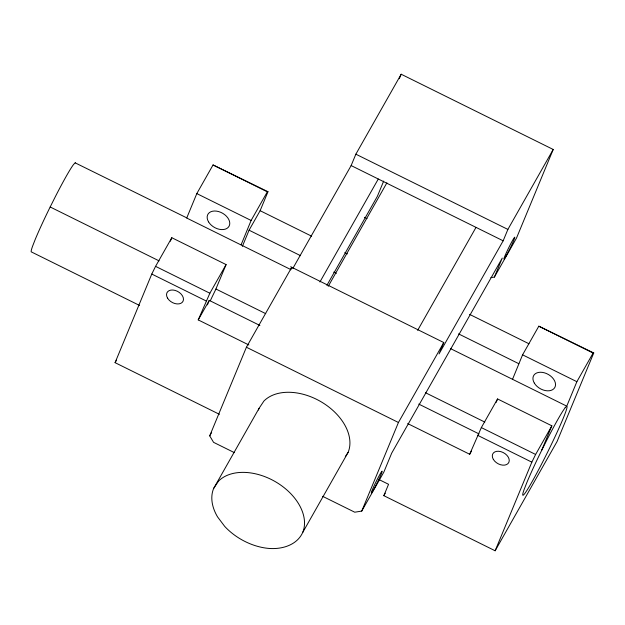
<?xml version="1.0" encoding="UTF-8"?>
<svg xmlns="http://www.w3.org/2000/svg" width="625" height="625" viewBox="0 0 625 625"><rect width="100%" height="100%" fill="white"/><g stroke="black" fill="none" stroke-linecap="round" stroke-linejoin="round"><path stroke-width="0.94" d="M219.422 414.313L115.078 362.664L151.781 274.047L155.57 266.352L171.805 237.719L226.094 264.586L215.484 289.992A49.773 3.055 -63.7 0 0 210.312 300.727M170.359 241.211L171.805 237.719M242.383 246.328L249.07 230.195L260.125 210.695L267.984 191.719L213.047 164.953L196.812 193.594L186.711 218.039L290.742 269.531M248.844 344.961L198.219 319.898L209.859 293.227L226.094 264.586M207.414 304.883L209.273 300.398L259.898 325.461M267.984 191.719L267.344 191.82L251.109 220.461L241.125 244.766M234.367 452.633L213.57 442.336L209.711 435.852L246.414 347.242L291.742 267.289L290.648 269.914M292.766 268.547L351.141 165.57L355.859 154.18L401.18 74.227L553.203 149.469L516.5 238.086L494.391 277.086L490.891 277.641M399.328 78.703L401.18 74.227M383.688 181.07L377.375 196.305L326.906 285.328M322.664 496.336L354.734 512.203L361.734 511.094L398.438 422.484L443.766 342.531L290.641 266.742M443.766 342.531L439.047 353.914L503.164 240.812L507.883 229.422L553.203 149.469M512.602 379.125L522.578 354.828L538.82 326.188L593.75 352.953L557.047 441.57L495.141 550.773L383.836 495.68L388.555 484.297L378.93 479.531M494.391 277.086L502.25 258.109L391.703 453.117L383.844 472.094L361.734 511.094M407.711 423.586L469.688 454.266L481.336 427.586L497.57 398.953L551.859 425.82L541.258 451.227A49.773 3.055 -63.7 0 0 526.828 482.602L524.109 489.57A49.773 3.055 -63.7 0 0 534.539 477.305A49.773 3.055 -63.7 0 0 563.086 418.641C563.211 418.25 570.359 401.516 565.188 407.68M496.125 402.438L497.57 398.953M495.141 550.773L531.844 462.156L535.625 454.461L551.859 425.82M593.75 352.953L593.109 353.055L576.875 381.695L566.75 406.141L450.484 348.594M139.492 305.422L31.461 251.961A49.773 3.055 -63.7 0 1 32.547 246.289L35.266 239.32A49.773 3.055 -63.7 0 1 49.695 207.945L55.492 196.375A49.773 3.055 -63.7 0 1 73.625 164.398L75.328 162.719M541.734 450.266L547.055 439.656A49.773 3.055 -63.7 0 1 565.188 407.68M115.078 362.664L116.516 360.125M198.219 319.898L209.273 300.398M209.711 435.852L211.633 432.461M319.914 281.977L378.289 179.008M213.641 488.453L259.047 408.359L263.898 401.055A49.773 33.547 29.5 0 1 322.164 402.414A49.773 33.547 29.5 0 1 348.094 452.43L302.688 532.523C296.93 545.156 282.133 549.391 269.258 548.461A49.773 33.555 29.5 0 1 224.734 526.43L217.57 516.914A49.773 33.555 29.5 0 1 213.641 488.453L218.5 481.148A49.773 33.555 29.5 0 1 276.758 482.508A49.773 33.555 29.5 0 1 302.688 532.523M328.25 286.281L386.891 182.844M417.641 330.352L476.016 227.375M383.836 495.68L385.273 493.141M469.688 454.266L471.609 450.867M345.312 456.609L348.094 452.43M186.852 217.906L75.188 162.859M355.859 154.18L507.883 229.422M351.141 165.57L503.164 240.812M364.422 217.336L367.023 218.625M213.047 164.953L267.344 191.82M538.82 326.188L593.109 353.055M260.125 210.695L311.625 236.188M344.797 252.602L347.414 253.898M469.617 314.383L528.977 343.766M196.812 193.594L251.109 220.461M522.578 354.828L576.875 381.695M249.07 230.195L300.57 255.687M333.742 272.102L336.359 273.398M458.562 333.883L518.797 363.695M50.18 206.984L159.078 260.875M215.969 289.031L265.727 313.656M425.469 392.719L484.828 422.094M155.57 266.352L209.859 293.227M481.336 427.586L535.625 454.461M418.766 404.086L479 433.898M151.781 274.047L206.078 300.922M477.547 435.281L531.844 462.156M246.414 347.242L398.438 422.484M258.438 410.008A49.773 33.547 29.5 0 1 259.047 408.359M208.555 221.875A12.141 8.18 29.5 0 0 228.133 227.469A12.141 8.18 29.5 0 0 218.688 211.586A12.141 8.18 29.5 0 0 208.555 221.875M167.57 298.148A9.102 6.141 29.5 0 0 182.258 302.344A9.102 6.141 29.5 0 0 175.172 290.43A9.102 6.141 29.5 0 0 167.57 298.148M493.344 459.383A9.102 6.141 29.5 0 0 508.023 463.578A9.102 6.141 29.5 0 0 500.938 451.664A9.102 6.141 29.5 0 0 493.344 459.383M534.328 383.109A12.141 8.18 29.5 0 0 553.898 388.703A12.141 8.18 29.5 0 0 544.453 372.82A12.141 8.18 29.5 0 0 534.328 383.109M373.578 489.695A12.141 0.742 -63.7 0 0 382.125 471.555A12.141 0.742 -63.7 0 0 374.461 485.062A12.141 0.742 -63.7 0 0 373.578 489.695M506.234 255.687A12.141 0.742 -63.7 0 0 514.773 237.547A12.141 0.742 -63.7 0 0 507.117 251.055A12.141 0.742 -63.7 0 0 506.234 255.687"/></g></svg>
